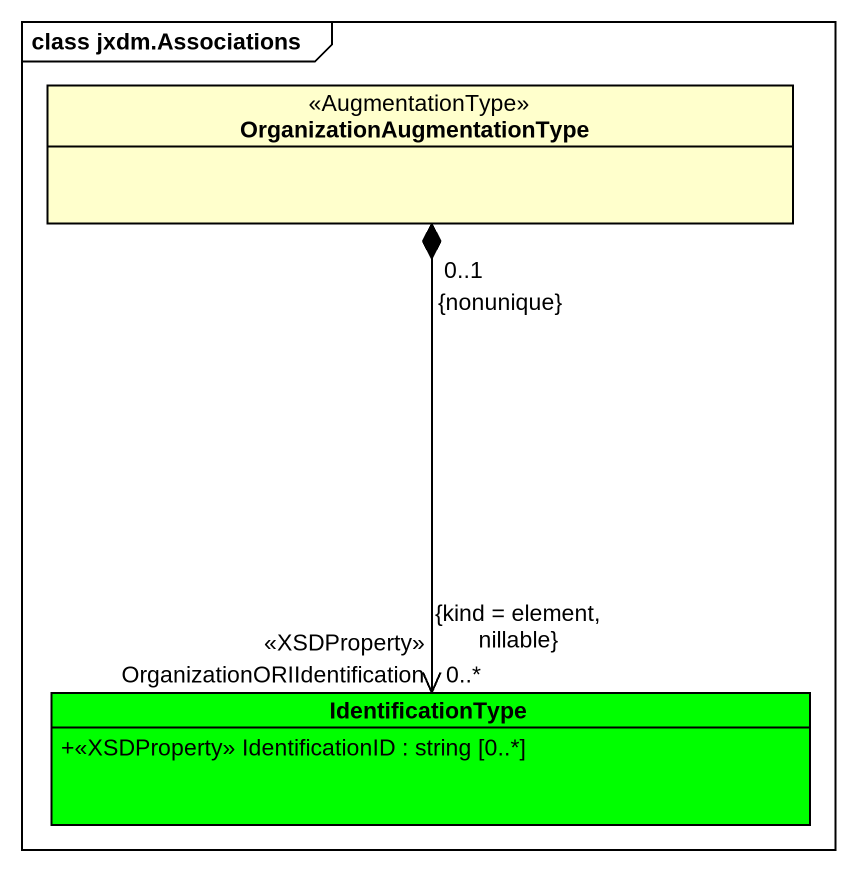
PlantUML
@startuml
mainframe class jxdm.Associations
hide circle
hide empty members
skinparam classAttributeIconSize 0
class OrganizationAugmentationType <<AugmentationType>>
class IdentificationType #00FF00 {
  +<<XSDProperty>> IdentificationID : string [0..*]
}
OrganizationAugmentationType "0..1\n{nonunique}" *--> "OrganizationORIIdentification\n<<XSDProperty>>\n0..*\n{kind = element, nillable}" IdentificationType
@enduml
